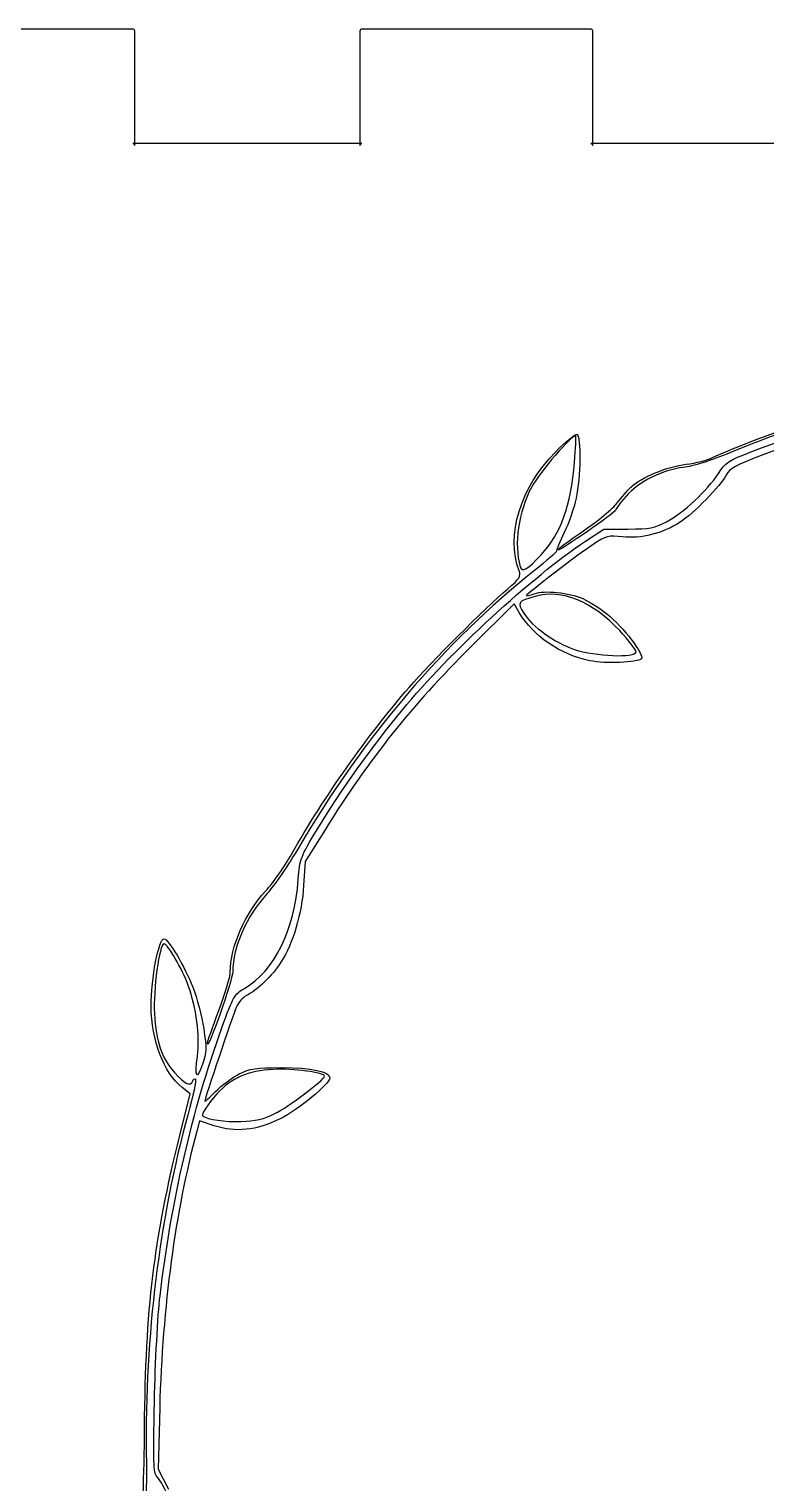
# Model space of a CAD drawing. Extents: x 1 to 445, y -9778 to -9574.
# Drawn here: x 191.08 to 210.38, y -9611.96 to -9573.88 of the extents above; entities that cross this region are included whole.
import ezdxf

# ---------------------------------------------------------------- set-up
doc = ezdxf.new("R2010")
doc.units = 0
doc.layers.get('0').update_dxf_attribs({"linetype": 'CONTINUOUS'})

msp = doc.modelspace()

# ---------------------------------------------------------------- linework, layer by layer
at = {"color": 7}
for p, q in [((193.79297, -9573.8785), (187.79297, -9573.8785)), ((193.84377, -9576.9295), (193.84377, -9573.9295)), ((199.74217, -9573.9295), (199.74217, -9576.9295)), ((205.79297, -9573.8785), (199.79297, -9573.8785)), ((205.84377, -9576.9295), (205.84377, -9573.9295)), ((199.79297, -9576.8785), (193.79297, -9576.8785)), ((211.79297, -9576.8785), (205.79297, -9576.8785))]:
    msp.add_line(p, q, dxfattribs=at)
at = {"color": 5}
for p, q in [((205.65493, -9587.2896), (206.12856, -9586.9747)), ((206.12856, -9586.9747), (206.77033, -9586.9743)), ((204.48731, -9587.653), (204.48732, -9587.653)), ((203.77985, -9588.9313), (202.64919, -9590.0594)), ((203.91433, -9589.1569), (203.77985, -9588.9313)), ((206.97761, -9590.1911), (206.97761, -9590.1913)), ((198.8303, -9594.8504), (198.3071, -9595.6857)), ((198.3071, -9595.6857), (198.2696, -9596.3147)), ((195.74812, -9600.4597), (195.74804, -9600.4597)), ((195.02443, -9602.8615), (195.29725, -9601.7676)), ((195.29725, -9601.7676), (195.08712, -9601.6031)), ((195.54522, -9602.4731), (195.47142, -9602.7469)), ((195.92982, -9602.6038), (195.54522, -9602.4731)), ((197.51641, -9602.2873), (197.51641, -9602.2873)), ((194.49839, -9609.9844), (194.45499, -9611.5997)), ((194.45499, -9611.5997), (194.72856, -9612.1255))]:
    msp.add_line(p, q, dxfattribs=at)
at = {"color": 7}
for points in [[(193.84377, -9573.9295), (193.84377, -9573.9025), (193.82037, -9573.8785), (193.79297, -9573.8785)], [(199.79297, -9573.8785), (199.76567, -9573.8785), (199.74217, -9573.9015), (199.74217, -9573.9295)], [(205.84377, -9573.9295), (205.84377, -9573.9025), (205.82037, -9573.8785), (205.79297, -9573.8785)], [(193.79297, -9576.8785), (193.82027, -9576.8785), (193.84377, -9576.9015), (193.84377, -9576.9295)], [(199.74217, -9576.9295), (199.74217, -9576.9025), (199.76557, -9576.8785), (199.79297, -9576.8785)], [(205.79297, -9576.8785), (205.82027, -9576.8785), (205.84377, -9576.9015), (205.84377, -9576.9295)]]:
    msp.add_open_spline(points, degree=3, dxfattribs=at)
at = {"color": 5}
for points in [[(215.62546, -9583.393), (213.53124, -9583.5899), (211.52661, -9584.1015), (209.45109, -9584.9687)], [(210.01336, -9584.9443), (211.89762, -9584.2179), (213.35589, -9583.8525), (215.25932, -9583.6298)], [(215.11136, -9583.825), (213.44729, -9584.0404), (211.72192, -9584.4737), (210.25063, -9585.0456)], [(208.97813, -9585.1047), (209.42665, -9584.8727), (211.06481, -9584.2661), (211.8653, -9584.0356)], [(205.39282, -9584.5364), (205.33242, -9584.4644), (204.44225, -9585.4953), (204.24459, -9585.8661)], [(204.86324, -9584.9576), (205.14336, -9584.672), (205.39199, -9584.4709), (205.4334, -9584.4965)], [(205.36362, -9585.2222), (205.39402, -9584.8621), (205.40712, -9584.5534), (205.39282, -9584.5364)], [(205.4334, -9584.4965), (205.54001, -9584.5625), (205.5231, -9585.6162), (205.4067, -9586.1661)], [(203.9133, -9588.0718), (203.56172, -9587.1426), (203.9415, -9585.8974), (204.86324, -9584.9576)], [(209.45109, -9584.9687), (208.92203, -9585.1898), (208.46825, -9585.3339), (208.2143, -9585.3614)], [(208.28993, -9585.2767), (208.54811, -9585.2447), (208.8578, -9585.1669), (208.97813, -9585.1047)], [(209.1323, -9585.523), (209.32431, -9585.2267), (209.38609, -9585.1861), (210.01336, -9584.9443)], [(210.25063, -9585.0456), (209.59115, -9585.302), (209.42515, -9585.3941), (209.34575, -9585.5476)], [(204.48732, -9587.653), (205.01061, -9587.0853), (205.2663, -9586.3761), (205.36362, -9585.2222)], [(208.2143, -9585.3614), (207.67058, -9585.4204), (207.05298, -9585.7312), (206.71361, -9586.1167)], [(206.84258, -9585.8782), (207.11818, -9585.6166), (207.78273, -9585.3404), (208.28993, -9585.2767)], [(204.24459, -9585.8661), (203.89149, -9586.5286), (203.77113, -9587.3673), (203.94405, -9587.9601)], [(207.77619, -9586.7825), (208.21174, -9586.5533), (208.84688, -9585.9635), (209.1323, -9585.523)], [(209.34575, -9585.5476), (209.19537, -9585.8384), (208.47791, -9586.5747), (208.12788, -9586.7974)], [(205.4067, -9586.1661), (205.3528, -9586.4203), (205.21314, -9586.8264), (205.09622, -9587.0686)], [(206.71361, -9586.1167), (206.5646, -9586.2861), (206.44267, -9586.4482), (206.44267, -9586.4772)], [(206.48129, -9586.2919), (206.5874, -9586.1522), (206.74998, -9585.9661), (206.84258, -9585.8782)], [(206.44267, -9586.4772), (206.44267, -9586.5412), (204.9684, -9587.5611), (204.93064, -9587.5233)], [(205.59616, -9587.0211), (205.97687, -9586.7596), (206.37518, -9586.4314), (206.48129, -9586.2919)], [(208.12788, -9586.7974), (207.66254, -9587.0936), (207.11027, -9587.2338), (206.6257, -9587.1791)], [(206.77033, -9586.9743), (207.34703, -9586.974), (207.44902, -9586.9543), (207.77619, -9586.7825)], [(200.85679, -9591.709), (202.10264, -9590.2016), (204.24999, -9588.2238), (205.65493, -9587.2896)], [(205.84981, -9587.3817), (205.47573, -9587.6279), (204.10281, -9588.6788), (204.10281, -9588.7189)], [(205.09622, -9587.0686), (204.9793, -9587.3108), (204.88764, -9587.529), (204.89252, -9587.5534)], [(204.93064, -9587.5233), (204.91604, -9587.5093), (205.21545, -9587.2826), (205.59616, -9587.0211)], [(206.6257, -9587.1791), (206.24335, -9587.1361), (206.21025, -9587.1441), (205.84981, -9587.3817)], [(203.94405, -9587.9601), (203.98995, -9588.1175), (204.13452, -9588.0361), (204.48731, -9587.653)], [(204.89252, -9587.5534), (204.89752, -9587.5774), (204.63902, -9587.8053), (204.31835, -9588.059)], [(204.31835, -9588.059), (201.96846, -9589.918), (199.84332, -9592.412), (198.15041, -9595.2975)], [(203.62087, -9588.5364), (203.9348, -9588.2676), (203.96762, -9588.2155), (203.9133, -9588.0718)], [(201.03427, -9591.1217), (201.62826, -9590.4368), (202.98428, -9589.0814), (203.62087, -9588.5364)], [(204.3369, -9588.7384), (203.88569, -9588.8636), (203.86175, -9588.8983), (204.03412, -9589.1772)], [(204.10281, -9588.7189), (204.10281, -9588.7299), (204.19591, -9588.7079), (204.30962, -9588.6679)], [(204.30962, -9588.6679), (204.5867, -9588.5709), (205.21989, -9588.6359), (205.58118, -9588.7966)], [(206.54774, -9589.6348), (205.84441, -9588.8751), (205.03167, -9588.5456), (204.3369, -9588.7384)], [(205.58118, -9588.7966), (205.74247, -9588.8686), (206.02739, -9589.0491), (206.21433, -9589.1977)], [(205.7683, -9590.4245), (204.98678, -9590.2624), (204.28858, -9589.7849), (203.91433, -9589.1569)], [(204.03412, -9589.1772), (204.2487, -9589.5244), (204.84747, -9589.9526), (205.365, -9590.1291)], [(206.21433, -9589.1977), (206.63503, -9589.5321), (207.21077, -9590.2786), (207.11891, -9590.3705)], [(206.97761, -9590.1913), (206.97761, -9590.1403), (206.78417, -9589.8902), (206.54774, -9589.6348)], [(202.64919, -9590.0594), (201.0748, -9591.6305), (200.01211, -9592.9636), (198.8303, -9594.8504)], [(205.365, -9590.1291), (205.89673, -9590.3103), (206.97761, -9590.352), (206.97761, -9590.1911)], [(207.11891, -9590.3705), (207.01492, -9590.4745), (206.17225, -9590.5079), (205.7683, -9590.4245)], [(197.95861, -9595.4817), (198.79942, -9593.9995), (199.93669, -9592.3873), (201.03427, -9591.1217)], [(198.63809, -9594.8207), (199.22086, -9593.8528), (200.07516, -9592.6547), (200.85679, -9591.709)], [(198.13016, -9596.1484), (198.16876, -9595.6135), (198.18286, -9595.5768), (198.63809, -9594.8207)], [(198.15041, -9595.2975), (197.88076, -9595.7571), (197.50526, -9596.3058), (197.31599, -9596.5167)], [(197.27892, -9596.4511), (197.45969, -9596.2583), (197.76555, -9595.8221), (197.95861, -9595.4817)], [(196.71707, -9599.0105), (197.50776, -9598.5471), (198.03386, -9597.4816), (198.13016, -9596.1484)], [(196.34788, -9598.586), (196.34788, -9597.9171), (196.73348, -9597.0329), (197.27892, -9596.4511)], [(197.31599, -9596.5167), (196.76087, -9597.1353), (196.41808, -9597.915), (196.41297, -9598.5707)], [(198.2696, -9596.3147), (198.2267, -9597.034), (197.99247, -9597.8252), (197.67569, -9598.3207)], [(194.27538, -9599.4794), (194.27538, -9598.7383), (194.47205, -9597.7046), (194.61305, -9597.7046)], [(194.61093, -9597.8384), (194.49056, -9597.8384), (194.32439, -9599.0495), (194.36054, -9599.6634)], [(195.24768, -9598.9298), (195.09448, -9598.5077), (194.70396, -9597.8384), (194.61093, -9597.8384)], [(194.61305, -9597.7046), (194.72123, -9597.7046), (195.15827, -9598.441), (195.36693, -9598.9749)], [(197.67569, -9598.3207), (197.45368, -9598.6681), (197.03357, -9599.0744), (196.77439, -9599.1925)], [(196.41297, -9598.5707), (196.41097, -9598.7863), (195.75239, -9600.6585), (195.74812, -9600.4597)], [(196.04704, -9599.5832), (196.2125, -9599.1483), (196.34788, -9598.6996), (196.34788, -9598.586)], [(195.48569, -9600.7799), (195.55419, -9600.2535), (195.45869, -9599.5111), (195.24768, -9598.9298)], [(195.36693, -9598.9749), (195.47472, -9599.2507), (195.6025, -9599.7389), (195.6509, -9600.06)], [(196.12872, -9600.0378), (196.42525, -9599.2139), (196.4532, -9599.1651), (196.71707, -9599.0105)], [(196.77439, -9599.1925), (196.68199, -9599.2345), (196.56081, -9599.3761), (196.50508, -9599.507)], [(195.08712, -9601.6031), (194.61183, -9601.2312), (194.27538, -9600.3509), (194.27538, -9599.4794)], [(196.50508, -9599.507), (196.3998, -9599.7542), (195.67932, -9601.8941), (195.67932, -9601.9596)], [(195.74804, -9600.4597), (195.74704, -9600.4117), (195.88157, -9600.0181), (196.04704, -9599.5832)], [(194.36054, -9599.6634), (194.40514, -9600.4204), (194.53968, -9600.8154), (194.88773, -9601.2107)], [(194.50707, -9607.0637), (194.80599, -9604.5531), (195.34656, -9602.2109), (196.12872, -9600.0378)], [(195.6509, -9600.06), (195.7304, -9600.5872), (195.7274, -9600.6774), (195.6205, -9600.9918)], [(195.6205, -9600.9918), (195.47073, -9601.4324), (195.41265, -9601.3411), (195.48569, -9600.7799)], [(196.58184, -9601.2475), (196.87882, -9601.1006), (197.00188, -9601.0822), (197.68493, -9601.0821)], [(198.81842, -9601.3067), (198.82542, -9601.2107), (197.98721, -9601.0987), (197.47051, -9601.1272)], [(197.68493, -9601.0821), (198.47851, -9601.082), (198.95515, -9601.1821), (198.95515, -9601.349)], [(194.88773, -9601.2107), (195.15705, -9601.5167), (195.30827, -9601.5869), (195.3637, -9601.4317)], [(195.4371, -9601.3877), (195.461, -9601.4097), (195.3737, -9601.8158), (195.24294, -9602.2902)], [(195.3637, -9601.4317), (195.3801, -9601.3857), (195.4131, -9601.3657), (195.4371, -9601.3877)], [(195.96345, -9601.7048), (196.11972, -9601.5442), (196.398, -9601.3384), (196.58184, -9601.2475)], [(197.47051, -9601.1272), (196.81355, -9601.1632), (196.37327, -9601.356), (195.99817, -9601.7712)], [(197.51641, -9602.2873), (197.86451, -9602.117), (198.81118, -9601.404), (198.81842, -9601.3067)], [(198.95515, -9601.349), (198.95515, -9601.5088), (198.13276, -9602.1877), (197.65201, -9602.4248)], [(195.99817, -9601.7712), (195.76259, -9602.0319), (195.57965, -9602.3123), (195.62379, -9602.3449)], [(195.67932, -9601.9596), (195.67932, -9601.9806), (195.80718, -9601.8656), (195.96345, -9601.7048)], [(195.24294, -9602.2902), (194.48974, -9605.0234), (194.10972, -9608.1173), (194.14745, -9611.2087)], [(195.62379, -9602.3449), (195.75333, -9602.4409), (196.21073, -9602.5083), (196.62456, -9602.4928)], [(197.65201, -9602.4248), (197.0326, -9602.7302), (196.47295, -9602.7884), (195.92982, -9602.6038)], [(196.62456, -9602.4928), (197.02154, -9602.4778), (197.2201, -9602.4318), (197.51641, -9602.2873)], [(194.10225, -9610.5071), (194.12735, -9607.407), (194.34892, -9605.5701), (195.02443, -9602.8615)], [(195.47142, -9602.7469), (194.90628, -9604.8428), (194.5692, -9607.35), (194.49839, -9609.9844)], [(194.36136, -9609.8223), (194.38246, -9608.8015), (194.44796, -9607.5601), (194.50707, -9607.0637)], [(194.42536, -9611.7945), (194.33686, -9611.6939), (194.32826, -9611.4296), (194.36136, -9609.8223)], [(194.00265, -9613.2628), (194.05065, -9612.9402), (194.09175, -9611.8025), (194.10225, -9610.5071)], [(194.14745, -9611.2087), (194.15985, -9612.2258), (194.13695, -9612.8909), (194.07665, -9613.2627)], [(195.01958, -9613.198), (194.88267, -9612.6254), (194.62861, -9612.0254), (194.42536, -9611.7945)]]:
    msp.add_open_spline(points, degree=3, dxfattribs=at)

doc.saveas('drawing.dxf')
